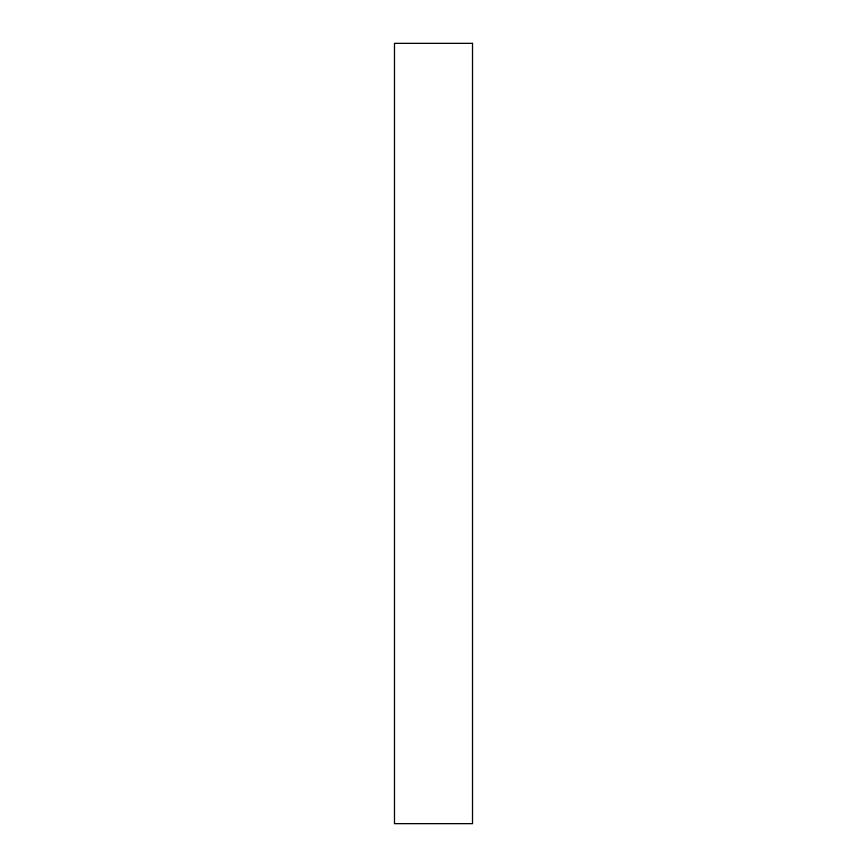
<?xml version="1.0" encoding="UTF-8"?>
<svg xmlns="http://www.w3.org/2000/svg" width="867" height="867" viewBox="0 0 867 867"><rect width="100%" height="100%" fill="white"/><g stroke="black" fill="none" stroke-linecap="round" stroke-linejoin="round"><path stroke-width="1.3" d="M472.515 43.35L394.485 43.35L394.485 823.65L472.515 823.65L472.515 43.35"/></g></svg>
